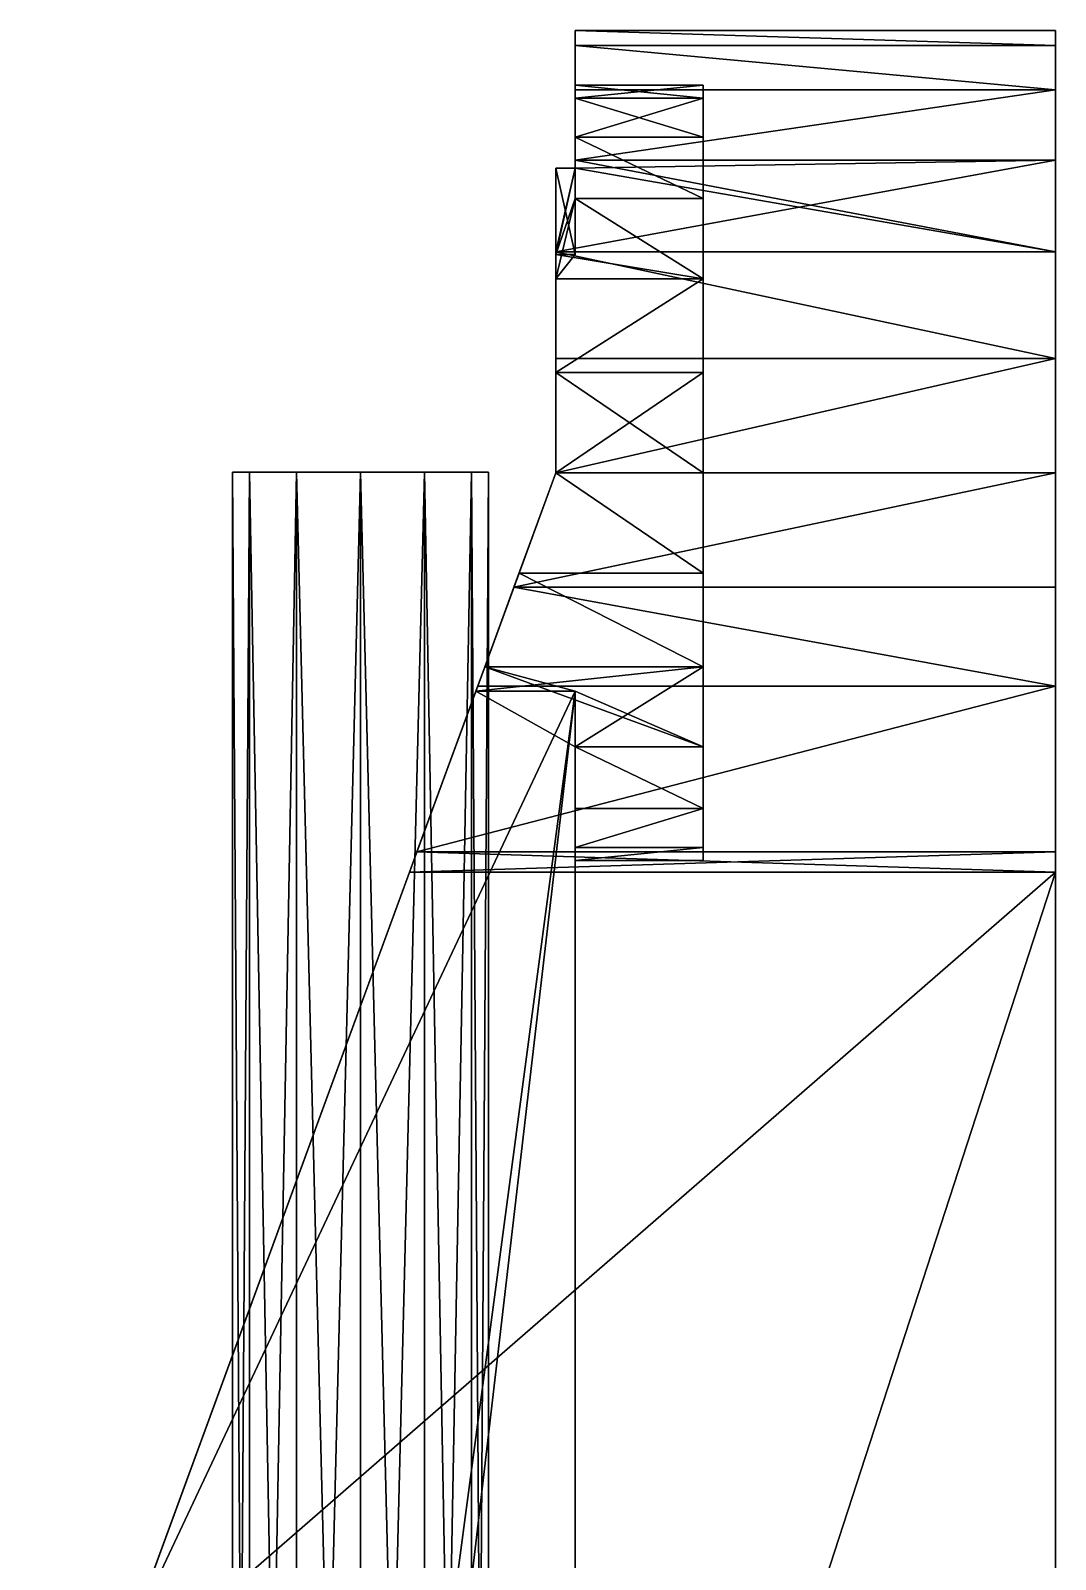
# Model space of a CAD drawing. Header units: metres. Extents: x -0.225 to 0.218, y -0.1 to 0.719.
# Drawn here: x -0.225 to -0.065, y 0.4805 to 0.719 of the extents above; entities that cross this region are included whole.
import ezdxf

# ---------------------------------------------------------------- set-up
doc = ezdxf.new("R2010")
doc.units = ezdxf.units.M

msp = doc.modelspace()

# ---------------------------------------------------------------- linework, layer by layer
at = {"layer": 'default', "color": 30}
for points in [[(-0.065004, 0.719004), (-0.140004, 0.719004), (-0.065004, 0.716652, 0.017856), (-0.065004, 0.719004)], [(-0.140004, 0.719004), (-0.140004, 0.716652, 0.017856), (-0.065004, 0.716652, 0.017856), (-0.140004, 0.719004)], [(-0.065004, 0.716652, -0.017856), (-0.140004, 0.716652, -0.017856), (-0.140004, 0.719004), (-0.065004, 0.716652, -0.017856)], [(-0.065004, 0.716652, -0.017856), (-0.140004, 0.719004), (-0.065004, 0.719004), (-0.065004, 0.716652, -0.017856)], [(-0.140004, 0.708444, -0.01566), (-0.140004, 0.716652, 0.017856), (-0.140004, 0.719004), (-0.140004, 0.708444, -0.01566)], [(-0.140004, 0.702396, -0.030252), (-0.140004, 0.708444, -0.01566), (-0.140004, 0.719004), (-0.140004, 0.702396, -0.030252)], [(-0.140004, 0.702396, -0.030252), (-0.140004, 0.719004), (-0.140004, 0.716652, -0.017856), (-0.140004, 0.702396, -0.030252)], [(-0.065004, 0.09582, -0.073848), (-0.065004, 0.716652, -0.017856), (-0.065004, 0.719004), (-0.065004, 0.09582, -0.073848)], [(-0.065004, 0.09582, -0.073848), (-0.065004, 0.719004), (-0.065004, 0.716652, 0.017856), (-0.065004, 0.09582, -0.073848)], [(-0.065004, 0.716652, 0.017856), (-0.140004, 0.716652, 0.017856), (-0.065004, 0.709752, 0.0345), (-0.065004, 0.716652, 0.017856)], [(-0.140004, 0.716652, 0.017856), (-0.140004, 0.709752, 0.0345), (-0.065004, 0.709752, 0.0345), (-0.140004, 0.716652, 0.017856)], [(-0.065004, 0.709752, -0.0345), (-0.140004, 0.709752, -0.0345), (-0.140004, 0.716652, -0.017856), (-0.065004, 0.709752, -0.0345)], [(-0.065004, 0.709752, -0.0345), (-0.140004, 0.716652, -0.017856), (-0.065004, 0.716652, -0.017856), (-0.065004, 0.709752, -0.0345)], [(-0.140004, 0.710496), (-0.140004, 0.709752, 0.0345), (-0.140004, 0.716652, 0.017856), (-0.140004, 0.710496)], [(-0.140004, 0.708444, -0.01566), (-0.140004, 0.710496), (-0.140004, 0.716652, 0.017856), (-0.140004, 0.708444, -0.01566)], [(-0.140004, 0.692784, -0.04278), (-0.140004, 0.702396, -0.030252), (-0.140004, 0.716652, -0.017856), (-0.140004, 0.692784, -0.04278)], [(-0.140004, 0.692784, -0.04278), (-0.140004, 0.716652, -0.017856), (-0.140004, 0.709752, -0.0345), (-0.140004, 0.692784, -0.04278)], [(-0.065004, 0.09582, -0.073848), (-0.065004, 0.709752, -0.0345), (-0.065004, 0.716652, -0.017856), (-0.065004, 0.09582, -0.073848)], [(-0.065004, 0.07308, -0.077208), (-0.065004, 0.09582, -0.073848), (-0.065004, 0.716652, 0.017856), (-0.065004, 0.07308, -0.077208)], [(-0.065004, 0.07308, -0.077208), (-0.065004, 0.716652, 0.017856), (-0.065004, 0.709752, 0.0345), (-0.065004, 0.07308, -0.077208)], [(-0.12, 0.710496), (-0.12, 0.708444, 0.01566), (-0.140004, 0.710496), (-0.12, 0.710496)], [(-0.12, 0.708444, 0.01566), (-0.140004, 0.708444, 0.01566), (-0.140004, 0.710496), (-0.12, 0.708444, 0.01566)], [(-0.140004, 0.708444, -0.01566), (-0.12, 0.708444, -0.01566), (-0.12, 0.710496), (-0.140004, 0.708444, -0.01566)], [(-0.140004, 0.708444, -0.01566), (-0.12, 0.710496), (-0.140004, 0.710496), (-0.140004, 0.708444, -0.01566)], [(-0.140004, 0.710496), (-0.140004, 0.708444, 0.01566), (-0.140004, 0.709752, 0.0345), (-0.140004, 0.710496)], [(-0.065004, 0.709752, 0.0345), (-0.140004, 0.709752, 0.0345), (-0.140004, 0.698796, 0.048792), (-0.065004, 0.709752, 0.0345)], [(-0.065004, 0.709752, 0.0345), (-0.140004, 0.698796, 0.048792), (-0.065004, 0.698796, 0.048792), (-0.065004, 0.709752, 0.0345)], [(-0.065004, 0.698796, -0.048792), (-0.140004, 0.698796, -0.048792), (-0.065004, 0.709752, -0.0345), (-0.065004, 0.698796, -0.048792)], [(-0.140004, 0.698796, -0.048792), (-0.140004, 0.709752, -0.0345), (-0.065004, 0.709752, -0.0345), (-0.140004, 0.698796, -0.048792)], [(-0.140004, 0.708444, 0.01566), (-0.140004, 0.698796, 0.048792), (-0.140004, 0.709752, 0.0345), (-0.140004, 0.708444, 0.01566)], [(-0.140004, 0.709752, -0.0345), (-0.140004, 0.698796, -0.048792), (-0.140004, 0.697548, -0.050004), (-0.140004, 0.709752, -0.0345)], [(-0.140004, 0.709752, -0.0345), (-0.140004, 0.697548, -0.050004), (-0.140004, 0.68406, -0.050004), (-0.140004, 0.709752, -0.0345)], [(-0.140004, 0.709752, -0.0345), (-0.140004, 0.68406, -0.050004), (-0.140004, 0.692784, -0.04278), (-0.140004, 0.709752, -0.0345)], [(-0.12, 0.5976, -0.030252), (-0.12, 0.708444, 0.01566), (-0.12, 0.710496), (-0.12, 0.5976, -0.030252)], [(-0.12, 0.5976, -0.030252), (-0.12, 0.710496), (-0.12, 0.708444, -0.01566), (-0.12, 0.5976, -0.030252)], [(-0.065004, 0.09582, -0.073848), (-0.065004, 0.698796, -0.048792), (-0.065004, 0.709752, -0.0345), (-0.065004, 0.09582, -0.073848)], [(-0.065004, 0.07308, -0.077208), (-0.065004, 0.709752, 0.0345), (-0.065004, 0.698796, 0.048792), (-0.065004, 0.07308, -0.077208)], [(-0.140004, 0.702396, -0.030252), (-0.12, 0.702396, -0.030252), (-0.12, 0.708444, -0.01566), (-0.140004, 0.702396, -0.030252)], [(-0.140004, 0.702396, -0.030252), (-0.12, 0.708444, -0.01566), (-0.140004, 0.708444, -0.01566), (-0.140004, 0.702396, -0.030252)], [(-0.12, 0.708444, 0.01566), (-0.12, 0.702396, 0.030252), (-0.140004, 0.708444, 0.01566), (-0.12, 0.708444, 0.01566)], [(-0.12, 0.702396, 0.030252), (-0.140004, 0.702396, 0.030252), (-0.140004, 0.708444, 0.01566), (-0.12, 0.702396, 0.030252)], [(-0.140004, 0.708444, 0.01566), (-0.140004, 0.702396, 0.030252), (-0.140004, 0.697548, 0.050004), (-0.140004, 0.708444, 0.01566)], [(-0.140004, 0.708444, 0.01566), (-0.140004, 0.697548, 0.050004), (-0.140004, 0.698796, 0.048792), (-0.140004, 0.708444, 0.01566)], [(-0.12, 0.5976, -0.030252), (-0.12, 0.702396, 0.030252), (-0.12, 0.708444, 0.01566), (-0.12, 0.5976, -0.030252)], [(-0.12, 0.5976, -0.030252), (-0.12, 0.708444, -0.01566), (-0.12, 0.702396, -0.030252), (-0.12, 0.5976, -0.030252)], [(-0.140004, 0.692784, -0.04278), (-0.12, 0.692784, -0.04278), (-0.140004, 0.702396, -0.030252), (-0.140004, 0.692784, -0.04278)], [(-0.12, 0.692784, -0.04278), (-0.12, 0.702396, -0.030252), (-0.140004, 0.702396, -0.030252), (-0.12, 0.692784, -0.04278)], [(-0.140004, 0.702396, 0.030252), (-0.12, 0.702396, 0.030252), (-0.12, 0.692784, 0.04278), (-0.140004, 0.702396, 0.030252)], [(-0.140004, 0.702396, 0.030252), (-0.12, 0.692784, 0.04278), (-0.140004, 0.692784, 0.04278), (-0.140004, 0.702396, 0.030252)], [(-0.140004, 0.702396, 0.030252), (-0.140004, 0.692784, 0.04278), (-0.140004, 0.697548, 0.050004), (-0.140004, 0.702396, 0.030252)], [(-0.12, 0.5976, -0.030252), (-0.12, 0.692784, 0.04278), (-0.12, 0.702396, 0.030252), (-0.12, 0.5976, -0.030252)], [(-0.12, 0.5976, -0.030252), (-0.12, 0.702396, -0.030252), (-0.12, 0.692784, -0.04278), (-0.12, 0.5976, -0.030252)], [(-0.143004, 0.684504, 0.05976), (-0.065004, 0.684504, 0.05976), (-0.065004, 0.698796, 0.048792), (-0.143004, 0.684504, 0.05976)], [(-0.140004, 0.697548, 0.050004), (-0.143004, 0.684504, 0.05976), (-0.065004, 0.698796, 0.048792), (-0.140004, 0.697548, 0.050004)], [(-0.140004, 0.68406, -0.050004), (-0.140004, 0.697548, -0.050004), (-0.143004, 0.697548, -0.050004), (-0.140004, 0.68406, -0.050004)], [(-0.140004, 0.68406, -0.050004), (-0.143004, 0.697548, -0.050004), (-0.143004, 0.68406, -0.050004), (-0.140004, 0.68406, -0.050004)], [(-0.140004, 0.697548, 0.050004), (-0.140004, 0.68406, 0.050004), (-0.143004, 0.68406, 0.050004), (-0.140004, 0.697548, 0.050004)], [(-0.140004, 0.697548, 0.050004), (-0.143004, 0.68406, 0.050004), (-0.143004, 0.697548, 0.050004), (-0.140004, 0.697548, 0.050004)], [(-0.140004, 0.697548, -0.050004), (-0.065004, 0.684504, -0.05976), (-0.143004, 0.684504, -0.05976), (-0.140004, 0.697548, -0.050004)], [(-0.140004, 0.697548, -0.050004), (-0.143004, 0.684504, -0.05976), (-0.143004, 0.697548, -0.050004), (-0.140004, 0.697548, -0.050004)], [(-0.143004, 0.697548, 0.050004), (-0.143004, 0.684504, 0.05976), (-0.140004, 0.697548, 0.050004), (-0.143004, 0.697548, 0.050004)], [(-0.143004, 0.680256, -0.052392), (-0.143004, 0.68406, -0.050004), (-0.143004, 0.697548, -0.050004), (-0.143004, 0.680256, -0.052392)], [(-0.143004, 0.665664, -0.05844), (-0.143004, 0.680256, -0.052392), (-0.143004, 0.697548, -0.050004), (-0.143004, 0.665664, -0.05844)], [(-0.143004, 0.665664, -0.05844), (-0.143004, 0.697548, -0.050004), (-0.143004, 0.684504, -0.05976), (-0.143004, 0.665664, -0.05844)], [(-0.143004, 0.66786, 0.066648), (-0.143004, 0.684504, 0.05976), (-0.143004, 0.697548, 0.050004), (-0.143004, 0.66786, 0.066648)], [(-0.143004, 0.66786, 0.066648), (-0.143004, 0.697548, 0.050004), (-0.143004, 0.68406, 0.050004), (-0.143004, 0.66786, 0.066648)], [(-0.140004, 0.698796, 0.048792), (-0.140004, 0.697548, 0.050004), (-0.065004, 0.698796, 0.048792), (-0.140004, 0.698796, 0.048792)], [(-0.140004, 0.698796, -0.048792), (-0.065004, 0.698796, -0.048792), (-0.065004, 0.684504, -0.05976), (-0.140004, 0.698796, -0.048792)], [(-0.140004, 0.697548, -0.050004), (-0.140004, 0.698796, -0.048792), (-0.065004, 0.684504, -0.05976), (-0.140004, 0.697548, -0.050004)], [(-0.140004, 0.692784, 0.04278), (-0.140004, 0.68406, 0.050004), (-0.140004, 0.697548, 0.050004), (-0.140004, 0.692784, 0.04278)], [(-0.065004, 0.590844, -0.058308), (-0.065004, 0.684504, -0.05976), (-0.065004, 0.698796, -0.048792), (-0.065004, 0.590844, -0.058308)], [(-0.065004, 0.5877, -0.058356), (-0.065004, 0.590844, -0.058308), (-0.065004, 0.698796, -0.048792), (-0.065004, 0.5877, -0.058356)], [(-0.065004, 0.09582, -0.073848), (-0.065004, 0.5877, -0.058356), (-0.065004, 0.698796, -0.048792), (-0.065004, 0.09582, -0.073848)], [(-0.065004, 0.07308, -0.077208), (-0.065004, 0.698796, 0.048792), (-0.065004, 0.684504, 0.05976), (-0.065004, 0.07308, -0.077208)], [(-0.140004, 0.692784, 0.04278), (-0.12, 0.680256, 0.052392), (-0.143004, 0.680256, 0.052392), (-0.140004, 0.692784, 0.04278)], [(-0.140004, 0.692784, -0.04278), (-0.143004, 0.68406, -0.050004), (-0.12, 0.680256, -0.052392), (-0.140004, 0.692784, -0.04278)], [(-0.143004, 0.68406, -0.050004), (-0.140004, 0.692784, -0.04278), (-0.140004, 0.68406, -0.050004), (-0.143004, 0.68406, -0.050004)], [(-0.140004, 0.68406, 0.050004), (-0.140004, 0.692784, 0.04278), (-0.143004, 0.680256, 0.052392), (-0.140004, 0.68406, 0.050004)], [(-0.140004, 0.692784, 0.04278), (-0.12, 0.692784, 0.04278), (-0.12, 0.680256, 0.052392), (-0.140004, 0.692784, 0.04278)], [(-0.140004, 0.692784, -0.04278), (-0.12, 0.680256, -0.052392), (-0.12, 0.692784, -0.04278), (-0.140004, 0.692784, -0.04278)], [(-0.12, 0.5976, -0.030252), (-0.12, 0.680256, 0.052392), (-0.12, 0.692784, 0.04278), (-0.12, 0.5976, -0.030252)], [(-0.12, 0.5976, -0.030252), (-0.12, 0.692784, -0.04278), (-0.12, 0.680256, -0.052392), (-0.12, 0.5976, -0.030252)], [(-0.065004, 0.66786, -0.066648), (-0.143004, 0.66786, -0.066648), (-0.143004, 0.684504, -0.05976), (-0.065004, 0.66786, -0.066648)], [(-0.065004, 0.66786, -0.066648), (-0.143004, 0.684504, -0.05976), (-0.065004, 0.684504, -0.05976), (-0.065004, 0.66786, -0.066648)], [(-0.143004, 0.66786, 0.066648), (-0.065004, 0.66786, 0.066648), (-0.143004, 0.684504, 0.05976), (-0.143004, 0.66786, 0.066648)], [(-0.065004, 0.66786, 0.066648), (-0.065004, 0.684504, 0.05976), (-0.143004, 0.684504, 0.05976), (-0.065004, 0.66786, 0.066648)], [(-0.143004, 0.684504, -0.05976), (-0.143004, 0.66786, -0.066648), (-0.143004, 0.650004, -0.069), (-0.143004, 0.684504, -0.05976)], [(-0.143004, 0.684504, -0.05976), (-0.143004, 0.650004, -0.069), (-0.143004, 0.650004, -0.060504), (-0.143004, 0.684504, -0.05976)], [(-0.143004, 0.684504, -0.05976), (-0.143004, 0.650004, -0.060504), (-0.143004, 0.665664, -0.05844), (-0.143004, 0.684504, -0.05976)], [(-0.143004, 0.68406, -0.050004), (-0.143004, 0.680256, -0.052392), (-0.12, 0.680256, -0.052392), (-0.143004, 0.68406, -0.050004)], [(-0.143004, 0.68406, 0.050004), (-0.140004, 0.68406, 0.050004), (-0.143004, 0.680256, 0.052392), (-0.143004, 0.68406, 0.050004)], [(-0.143004, 0.66786, 0.066648), (-0.143004, 0.68406, 0.050004), (-0.143004, 0.680256, 0.052392), (-0.143004, 0.66786, 0.066648)], [(-0.065004, 0.590844, -0.058308), (-0.065004, 0.66786, -0.066648), (-0.065004, 0.684504, -0.05976), (-0.065004, 0.590844, -0.058308)], [(-0.065004, 0.07308, -0.077208), (-0.065004, 0.684504, 0.05976), (-0.065004, 0.66786, 0.066648), (-0.065004, 0.07308, -0.077208)], [(-0.143004, 0.665664, -0.05844), (-0.12, 0.665664, -0.05844), (-0.12, 0.680256, -0.052392), (-0.143004, 0.665664, -0.05844)], [(-0.143004, 0.665664, -0.05844), (-0.12, 0.680256, -0.052392), (-0.143004, 0.680256, -0.052392), (-0.143004, 0.665664, -0.05844)], [(-0.12, 0.680256, 0.052392), (-0.12, 0.665664, 0.05844), (-0.143004, 0.665664, 0.05844), (-0.12, 0.680256, 0.052392)], [(-0.12, 0.680256, 0.052392), (-0.143004, 0.665664, 0.05844), (-0.143004, 0.680256, 0.052392), (-0.12, 0.680256, 0.052392)], [(-0.143004, 0.680256, 0.052392), (-0.143004, 0.665664, 0.05844), (-0.143004, 0.650004, 0.069), (-0.143004, 0.680256, 0.052392)], [(-0.143004, 0.680256, 0.052392), (-0.143004, 0.650004, 0.069), (-0.143004, 0.66786, 0.066648), (-0.143004, 0.680256, 0.052392)], [(-0.12, 0.5976, -0.030252), (-0.12, 0.665664, 0.05844), (-0.12, 0.680256, 0.052392), (-0.12, 0.5976, -0.030252)], [(-0.12, 0.5976, -0.030252), (-0.12, 0.680256, -0.052392), (-0.12, 0.665664, -0.05844), (-0.12, 0.5976, -0.030252)], [(-0.065004, 0.66786, -0.066648), (-0.065004, 0.650004, -0.069), (-0.143004, 0.650004, -0.069), (-0.065004, 0.66786, -0.066648)], [(-0.065004, 0.66786, -0.066648), (-0.143004, 0.650004, -0.069), (-0.143004, 0.66786, -0.066648), (-0.065004, 0.66786, -0.066648)], [(-0.065004, 0.66786, 0.066648), (-0.143004, 0.66786, 0.066648), (-0.143004, 0.650004, 0.069), (-0.065004, 0.66786, 0.066648)], [(-0.065004, 0.66786, 0.066648), (-0.143004, 0.650004, 0.069), (-0.065004, 0.650004, 0.069), (-0.065004, 0.66786, 0.066648)], [(-0.143004, 0.665664, 0.05844), (-0.12, 0.665664, 0.05844), (-0.12, 0.650004, 0.060504), (-0.143004, 0.665664, 0.05844)], [(-0.143004, 0.665664, 0.05844), (-0.12, 0.650004, 0.060504), (-0.143004, 0.650004, 0.060504), (-0.143004, 0.665664, 0.05844)], [(-0.12, 0.665664, -0.05844), (-0.143004, 0.665664, -0.05844), (-0.143004, 0.650004, -0.060504), (-0.12, 0.665664, -0.05844)], [(-0.12, 0.665664, -0.05844), (-0.143004, 0.650004, -0.060504), (-0.12, 0.650004, -0.060504), (-0.12, 0.665664, -0.05844)], [(-0.143004, 0.665664, 0.05844), (-0.143004, 0.650004, 0.060504), (-0.143004, 0.650004, 0.069), (-0.143004, 0.665664, 0.05844)], [(-0.12, 0.5976, -0.030252), (-0.12, 0.650004, 0.060504), (-0.12, 0.665664, 0.05844), (-0.12, 0.5976, -0.030252)], [(-0.12, 0.5976, -0.030252), (-0.12, 0.665664, -0.05844), (-0.12, 0.650004, -0.060504), (-0.12, 0.5976, -0.030252)], [(-0.065004, 0.616728, -0.061716), (-0.065004, 0.650004, -0.069), (-0.065004, 0.66786, -0.066648), (-0.065004, 0.616728, -0.061716)], [(-0.065004, 0.590844, -0.058308), (-0.065004, 0.616728, -0.061716), (-0.065004, 0.66786, -0.066648), (-0.065004, 0.590844, -0.058308)], [(-0.065004, 0.07308, -0.077208), (-0.065004, 0.66786, 0.066648), (-0.065004, 0.650004, 0.069), (-0.065004, 0.07308, -0.077208)], [(-0.149544, 0.632136, 0.066648), (-0.143004, 0.650004, 0.069), (-0.14874, 0.634344, 0.05844), (-0.149544, 0.632136, 0.066648)], [(-0.14874, 0.634344, -0.05844), (-0.143004, 0.650004, -0.060504), (-0.149544, 0.632136, -0.066648), (-0.14874, 0.634344, -0.05844)], [(-0.143004, 0.650004, -0.060504), (-0.143004, 0.650004, -0.069), (-0.149544, 0.632136, -0.066648), (-0.143004, 0.650004, -0.060504)], [(-0.065004, 0.650004, 0.069), (-0.143004, 0.650004, 0.069), (-0.149544, 0.632136, 0.066648), (-0.065004, 0.650004, 0.069)], [(-0.065004, 0.650004, 0.069), (-0.149544, 0.632136, 0.066648), (-0.065004, 0.632136, 0.066648), (-0.065004, 0.650004, 0.069)], [(-0.065004, 0.650004, -0.069), (-0.065004, 0.632136, -0.066648), (-0.149544, 0.632136, -0.066648), (-0.065004, 0.650004, -0.069)], [(-0.065004, 0.650004, -0.069), (-0.149544, 0.632136, -0.066648), (-0.143004, 0.650004, -0.069), (-0.065004, 0.650004, -0.069)], [(-0.143004, 0.650004, 0.069), (-0.143004, 0.650004, 0.060504), (-0.14874, 0.634344, 0.05844), (-0.143004, 0.650004, 0.069)], [(-0.143004, 0.650004, 0.060504), (-0.12, 0.634344, 0.05844), (-0.14874, 0.634344, 0.05844), (-0.143004, 0.650004, 0.060504)], [(-0.12, 0.634344, -0.05844), (-0.143004, 0.650004, -0.060504), (-0.14874, 0.634344, -0.05844), (-0.12, 0.634344, -0.05844)], [(-0.143004, 0.650004, 0.060504), (-0.12, 0.650004, 0.060504), (-0.12, 0.634344, 0.05844), (-0.143004, 0.650004, 0.060504)], [(-0.12, 0.634344, -0.05844), (-0.12, 0.650004, -0.060504), (-0.143004, 0.650004, -0.060504), (-0.12, 0.634344, -0.05844)], [(-0.12, 0.5976, -0.030252), (-0.12, 0.634344, 0.05844), (-0.12, 0.650004, 0.060504), (-0.12, 0.5976, -0.030252)], [(-0.12, 0.5976, -0.030252), (-0.12, 0.650004, -0.060504), (-0.12, 0.634344, -0.05844), (-0.12, 0.5976, -0.030252)], [(-0.065004, 0.616728, -0.061716), (-0.065004, 0.632136, -0.066648), (-0.065004, 0.650004, -0.069), (-0.065004, 0.616728, -0.061716)], [(-0.065004, 0.650004, 0.069), (-0.065004, 0.632136, 0.066648), (-0.065004, 0.616728, 0.061716), (-0.065004, 0.650004, 0.069)], [(-0.065004, 0.616728, 0.061716), (-0.065004, 0.07308, -0.077208), (-0.065004, 0.650004, 0.069), (-0.065004, 0.616728, 0.061716)], [(-0.154092, 0.619752, -0.052392), (-0.14874, 0.634344, -0.05844), (-0.155196, 0.616728, -0.061716), (-0.154092, 0.619752, -0.052392)], [(-0.14874, 0.634344, -0.05844), (-0.149544, 0.632136, -0.066648), (-0.155196, 0.616728, -0.061716), (-0.14874, 0.634344, -0.05844)], [(-0.149544, 0.632136, 0.066648), (-0.14874, 0.634344, 0.05844), (-0.154092, 0.619752, 0.052392), (-0.149544, 0.632136, 0.066648)], [(-0.12, 0.619752, -0.052392), (-0.14874, 0.634344, -0.05844), (-0.154092, 0.619752, -0.052392), (-0.12, 0.619752, -0.052392)], [(-0.14874, 0.634344, 0.05844), (-0.12, 0.619752, 0.052392), (-0.154092, 0.619752, 0.052392), (-0.14874, 0.634344, 0.05844)], [(-0.12, 0.619752, -0.052392), (-0.12, 0.634344, -0.05844), (-0.14874, 0.634344, -0.05844), (-0.12, 0.619752, -0.052392)], [(-0.14874, 0.634344, 0.05844), (-0.12, 0.634344, 0.05844), (-0.12, 0.619752, 0.052392), (-0.14874, 0.634344, 0.05844)], [(-0.12, 0.5976, -0.030252), (-0.12, 0.619752, 0.052392), (-0.12, 0.634344, 0.05844), (-0.12, 0.5976, -0.030252)], [(-0.12, 0.5976, -0.030252), (-0.12, 0.634344, -0.05844), (-0.12, 0.619752, -0.052392), (-0.12, 0.5976, -0.030252)], [(-0.155196, 0.616728, 0.061716), (-0.149544, 0.632136, 0.066648), (-0.154092, 0.619752, 0.052392), (-0.155196, 0.616728, 0.061716)], [(-0.065004, 0.616728, 0.061716), (-0.149544, 0.632136, 0.066648), (-0.155196, 0.616728, 0.061716), (-0.065004, 0.616728, 0.061716)], [(-0.149544, 0.632136, -0.066648), (-0.065004, 0.616728, -0.061716), (-0.155196, 0.616728, -0.061716), (-0.149544, 0.632136, -0.066648)], [(-0.065004, 0.616728, 0.061716), (-0.065004, 0.632136, 0.066648), (-0.149544, 0.632136, 0.066648), (-0.065004, 0.616728, 0.061716)], [(-0.149544, 0.632136, -0.066648), (-0.065004, 0.632136, -0.066648), (-0.065004, 0.616728, -0.061716), (-0.149544, 0.632136, -0.066648)], [(-0.155484, 0.615936, -0.050004), (-0.154092, 0.619752, -0.052392), (-0.164676, 0.590844, -0.058308), (-0.155484, 0.615936, -0.050004)], [(-0.154092, 0.619752, -0.052392), (-0.155196, 0.616728, -0.061716), (-0.164676, 0.590844, -0.058308), (-0.154092, 0.619752, -0.052392)], [(-0.155196, 0.616728, 0.061716), (-0.154092, 0.619752, 0.052392), (-0.155484, 0.615936, 0.050004), (-0.155196, 0.616728, 0.061716)], [(-0.140004, 0.607224, 0.04278), (-0.155484, 0.615936, 0.050004), (-0.12, 0.619752, 0.052392), (-0.140004, 0.607224, 0.04278)], [(-0.154092, 0.619752, -0.052392), (-0.155484, 0.615936, -0.050004), (-0.140004, 0.615936, -0.050004), (-0.154092, 0.619752, -0.052392)], [(-0.155484, 0.615936, 0.050004), (-0.154092, 0.619752, 0.052392), (-0.12, 0.619752, 0.052392), (-0.155484, 0.615936, 0.050004)], [(-0.154092, 0.619752, -0.052392), (-0.12, 0.607224, -0.04278), (-0.12, 0.619752, -0.052392), (-0.154092, 0.619752, -0.052392)], [(-0.154092, 0.619752, -0.052392), (-0.140004, 0.615936, -0.050004), (-0.12, 0.607224, -0.04278), (-0.154092, 0.619752, -0.052392)], [(-0.140004, 0.607224, 0.04278), (-0.12, 0.619752, 0.052392), (-0.12, 0.607224, 0.04278), (-0.140004, 0.607224, 0.04278)], [(-0.12, 0.5976, -0.030252), (-0.12, 0.607224, 0.04278), (-0.12, 0.619752, 0.052392), (-0.12, 0.5976, -0.030252)], [(-0.12, 0.5976, -0.030252), (-0.12, 0.619752, -0.052392), (-0.12, 0.607224, -0.04278), (-0.12, 0.5976, -0.030252)], [(-0.165828, 0.5877, -0.058356), (-0.213, 0.459, -0.062412), (-0.155484, 0.615936, -0.050004), (-0.165828, 0.5877, -0.058356)], [(-0.213, 0.459, -0.062412), (-0.21, 0.467184, -0.050004), (-0.155484, 0.615936, -0.050004), (-0.213, 0.459, -0.062412)], [(-0.155484, 0.615936, 0.050004), (-0.21, 0.467184, 0.050004), (-0.165828, 0.5877, 0.058356), (-0.155484, 0.615936, 0.050004)], [(-0.140004, 0.615936, -0.050004), (-0.155484, 0.615936, -0.050004), (-0.21, 0.467184, -0.050004), (-0.140004, 0.615936, -0.050004)], [(-0.140004, 0.615936, -0.050004), (-0.21, 0.467184, -0.050004), (-0.21, 0.09, -0.050004), (-0.140004, 0.615936, -0.050004)], [(-0.140004, 0.615936, -0.050004), (-0.21, 0.09, -0.050004), (-0.203124, 0.074832, -0.050004), (-0.140004, 0.615936, -0.050004)], [(-0.140004, 0.615936, 0.050004), (-0.203124, 0.074832, 0.050004), (-0.21, 0.09, 0.050004), (-0.140004, 0.615936, 0.050004)], [(-0.140004, 0.615936, 0.050004), (-0.21, 0.09, 0.050004), (-0.21, 0.467184, 0.050004), (-0.140004, 0.615936, 0.050004)], [(-0.140004, 0.615936, 0.050004), (-0.21, 0.467184, 0.050004), (-0.155484, 0.615936, 0.050004), (-0.140004, 0.615936, 0.050004)], [(-0.140004, 0.615936, -0.050004), (-0.203124, 0.074832, -0.050004), (-0.140004, 0.074832, -0.050004), (-0.140004, 0.615936, -0.050004)], [(-0.140004, 0.615936, 0.050004), (-0.140004, 0.074832, 0.050004), (-0.203124, 0.074832, 0.050004), (-0.140004, 0.615936, 0.050004)], [(-0.165828, 0.5877, 0.058356), (-0.164676, 0.590844, 0.058308), (-0.155484, 0.615936, 0.050004), (-0.165828, 0.5877, 0.058356)], [(-0.155484, 0.615936, -0.050004), (-0.164676, 0.590844, -0.058308), (-0.165828, 0.5877, -0.058356), (-0.155484, 0.615936, -0.050004)], [(-0.164676, 0.590844, 0.058308), (-0.155196, 0.616728, 0.061716), (-0.155484, 0.615936, 0.050004), (-0.164676, 0.590844, 0.058308)], [(-0.164676, 0.590844, -0.058308), (-0.155196, 0.616728, -0.061716), (-0.065004, 0.616728, -0.061716), (-0.164676, 0.590844, -0.058308)], [(-0.164676, 0.590844, -0.058308), (-0.065004, 0.616728, -0.061716), (-0.065004, 0.590844, -0.058308), (-0.164676, 0.590844, -0.058308)], [(-0.065004, 0.616728, 0.061716), (-0.155196, 0.616728, 0.061716), (-0.164676, 0.590844, 0.058308), (-0.065004, 0.616728, 0.061716)], [(-0.065004, 0.616728, 0.061716), (-0.164676, 0.590844, 0.058308), (-0.065004, 0.590844, 0.058308), (-0.065004, 0.616728, 0.061716)], [(-0.155484, 0.615936, 0.050004), (-0.140004, 0.607224, 0.04278), (-0.140004, 0.615936, 0.050004), (-0.155484, 0.615936, 0.050004)], [(-0.140004, 0.615936, -0.050004), (-0.140004, 0.607224, -0.04278), (-0.12, 0.607224, -0.04278), (-0.140004, 0.615936, -0.050004)], [(-0.140004, 0.607224, -0.04278), (-0.140004, 0.615936, -0.050004), (-0.140004, 0.074832, -0.050004), (-0.140004, 0.607224, -0.04278)], [(-0.140004, 0.07794, 0.045), (-0.140004, 0.074832, 0.050004), (-0.140004, 0.615936, 0.050004), (-0.140004, 0.07794, 0.045)], [(-0.140004, 0.086928, 0.023292), (-0.140004, 0.07794, 0.045), (-0.140004, 0.615936, 0.050004), (-0.140004, 0.086928, 0.023292)], [(-0.140004, 0.09), (-0.140004, 0.086928, 0.023292), (-0.140004, 0.615936, 0.050004), (-0.140004, 0.09)], [(-0.140004, 0.086928, -0.023292), (-0.140004, 0.09), (-0.140004, 0.615936, 0.050004), (-0.140004, 0.086928, -0.023292)], [(-0.140004, 0.07794, -0.045), (-0.140004, 0.086928, -0.023292), (-0.140004, 0.615936, 0.050004), (-0.140004, 0.07794, -0.045)], [(-0.140004, 0.074832, -0.050004), (-0.140004, 0.07794, -0.045), (-0.140004, 0.615936, 0.050004), (-0.140004, 0.074832, -0.050004)], [(-0.140004, 0.074832, -0.050004), (-0.140004, 0.615936, 0.050004), (-0.140004, 0.607224, 0.04278), (-0.140004, 0.074832, -0.050004)], [(-0.065004, 0.616728, 0.061716), (-0.065004, 0.590844, 0.058308), (-0.065004, -0.086604, -0.050004), (-0.065004, 0.616728, 0.061716)], [(-0.065004, 0.616728, 0.061716), (-0.065004, -0.086604, -0.050004), (-0.065004, -0.070716, -0.070716), (-0.065004, 0.616728, 0.061716)], [(-0.065004, 0.616728, 0.061716), (-0.065004, -0.070716, -0.070716), (-0.065004, -0.050004, -0.086604), (-0.065004, 0.616728, 0.061716)], [(-0.065004, 0.616728, 0.061716), (-0.065004, -0.050004, -0.086604), (-0.065004, -0.025884, -0.096588), (-0.065004, 0.616728, 0.061716)], [(-0.065004, 0.07308, -0.077208), (-0.065004, 0.616728, 0.061716), (-0.065004, -0.025884, -0.096588), (-0.065004, 0.07308, -0.077208)], [(-0.12, 0.5976, -0.030252), (-0.12, 0.607224, -0.04278), (-0.140004, 0.607224, -0.04278), (-0.12, 0.5976, -0.030252)], [(-0.12, 0.5976, -0.030252), (-0.140004, 0.607224, -0.04278), (-0.140004, 0.5976, -0.030252), (-0.12, 0.5976, -0.030252)], [(-0.12, 0.607224, 0.04278), (-0.12, 0.5976, 0.030252), (-0.140004, 0.607224, 0.04278), (-0.12, 0.607224, 0.04278)], [(-0.12, 0.5976, 0.030252), (-0.140004, 0.5976, 0.030252), (-0.140004, 0.607224, 0.04278), (-0.12, 0.5976, 0.030252)], [(-0.140004, 0.5976, -0.030252), (-0.140004, 0.607224, -0.04278), (-0.140004, 0.074832, -0.050004), (-0.140004, 0.5976, -0.030252)], [(-0.140004, 0.607224, 0.04278), (-0.140004, 0.5976, 0.030252), (-0.140004, 0.074832, -0.050004), (-0.140004, 0.607224, 0.04278)], [(-0.12, 0.5976, -0.030252), (-0.12, 0.5976, 0.030252), (-0.12, 0.607224, 0.04278), (-0.12, 0.5976, -0.030252)], [(-0.12, 0.591564, -0.01566), (-0.12, 0.5976, -0.030252), (-0.140004, 0.591564, -0.01566), (-0.12, 0.591564, -0.01566)], [(-0.12, 0.5976, -0.030252), (-0.140004, 0.5976, -0.030252), (-0.140004, 0.591564, -0.01566), (-0.12, 0.5976, -0.030252)], [(-0.12, 0.5976, 0.030252), (-0.12, 0.591564, 0.01566), (-0.140004, 0.591564, 0.01566), (-0.12, 0.5976, 0.030252)], [(-0.12, 0.5976, 0.030252), (-0.140004, 0.591564, 0.01566), (-0.140004, 0.5976, 0.030252), (-0.12, 0.5976, 0.030252)], [(-0.140004, 0.591564, -0.01566), (-0.140004, 0.5976, -0.030252), (-0.140004, 0.074832, -0.050004), (-0.140004, 0.591564, -0.01566)], [(-0.140004, 0.5976, 0.030252), (-0.140004, 0.591564, 0.01566), (-0.140004, 0.074832, -0.050004), (-0.140004, 0.5976, 0.030252)], [(-0.12, 0.5976, -0.030252), (-0.12, 0.591564, -0.01566), (-0.12, 0.5895), (-0.12, 0.5976, -0.030252)], [(-0.12, 0.5976, -0.030252), (-0.12, 0.5895), (-0.12, 0.591564, 0.01566), (-0.12, 0.5976, -0.030252)], [(-0.12, 0.5976, -0.030252), (-0.12, 0.591564, 0.01566), (-0.12, 0.5976, 0.030252), (-0.12, 0.5976, -0.030252)], [(-0.164676, 0.590844, -0.058308), (-0.065004, 0.5877, -0.058356), (-0.165828, 0.5877, -0.058356), (-0.164676, 0.590844, -0.058308)], [(-0.065004, 0.590844, 0.058308), (-0.164676, 0.590844, 0.058308), (-0.165828, 0.5877, 0.058356), (-0.065004, 0.590844, 0.058308)], [(-0.065004, 0.590844, 0.058308), (-0.165828, 0.5877, 0.058356), (-0.065004, 0.5877, 0.058356), (-0.065004, 0.590844, 0.058308)], [(-0.164676, 0.590844, -0.058308), (-0.065004, 0.590844, -0.058308), (-0.065004, 0.5877, -0.058356), (-0.164676, 0.590844, -0.058308)], [(-0.12, 0.5895), (-0.12, 0.591564, -0.01566), (-0.140004, 0.5895), (-0.12, 0.5895)], [(-0.12, 0.591564, -0.01566), (-0.140004, 0.591564, -0.01566), (-0.140004, 0.5895), (-0.12, 0.591564, -0.01566)], [(-0.12, 0.591564, 0.01566), (-0.12, 0.5895), (-0.140004, 0.5895), (-0.12, 0.591564, 0.01566)], [(-0.12, 0.591564, 0.01566), (-0.140004, 0.5895), (-0.140004, 0.591564, 0.01566), (-0.12, 0.591564, 0.01566)], [(-0.140004, 0.5895), (-0.140004, 0.591564, -0.01566), (-0.140004, 0.074832, -0.050004), (-0.140004, 0.5895)], [(-0.140004, 0.591564, 0.01566), (-0.140004, 0.5895), (-0.140004, 0.074832, -0.050004), (-0.140004, 0.591564, 0.01566)], [(-0.065004, 0.590844, 0.058308), (-0.065004, 0.5877, 0.058356), (-0.065004, -0.086604, 0.050004), (-0.065004, 0.590844, 0.058308)], [(-0.065004, 0.590844, 0.058308), (-0.065004, -0.086604, 0.050004), (-0.065004, -0.096588, 0.025884), (-0.065004, 0.590844, 0.058308)], [(-0.065004, 0.590844, 0.058308), (-0.065004, -0.096588, 0.025884), (-0.065004, -0.099996), (-0.065004, 0.590844, 0.058308)], [(-0.065004, 0.590844, 0.058308), (-0.065004, -0.099996), (-0.065004, -0.096588, -0.025884), (-0.065004, 0.590844, 0.058308)], [(-0.065004, 0.590844, 0.058308), (-0.065004, -0.096588, -0.025884), (-0.065004, -0.086604, -0.050004), (-0.065004, 0.590844, 0.058308)], [(-0.213, 0.459, -0.062412), (-0.065004, 0.5877, -0.058356), (-0.225, 0.09582, -0.073848), (-0.213, 0.459, -0.062412)], [(-0.065004, 0.5877, -0.058356), (-0.065004, 0.09582, -0.073848), (-0.225, 0.09582, -0.073848), (-0.065004, 0.5877, -0.058356)], [(-0.065004, 0.5877, 0.058356), (-0.165828, 0.5877, 0.058356), (-0.213, 0.459, 0.062412), (-0.065004, 0.5877, 0.058356)], [(-0.065004, 0.09582, 0.073848), (-0.065004, 0.5877, 0.058356), (-0.213, 0.459, 0.062412), (-0.065004, 0.09582, 0.073848)], [(-0.213, 0.459, -0.062412), (-0.165828, 0.5877, -0.058356), (-0.065004, 0.5877, -0.058356), (-0.213, 0.459, -0.062412)], [(-0.21, 0.467184, 0.050004), (-0.213, 0.459, 0.062412), (-0.165828, 0.5877, 0.058356), (-0.21, 0.467184, 0.050004)], [(-0.065004, 0.5877, 0.058356), (-0.065004, 0.09582, 0.073848), (-0.065004, -0.070716, 0.070716), (-0.065004, 0.5877, 0.058356)], [(-0.065004, 0.5877, 0.058356), (-0.065004, -0.070716, 0.070716), (-0.065004, -0.086604, 0.050004), (-0.065004, 0.5877, 0.058356)]]:
    msp.add_3dface(points, dxfattribs=at)
at = {"layer": 'default', "color": 253}
for points in [[(-0.163488, 0.650112, 0.01734), (-0.190812, 0.650112, -0.009984), (-0.193488, 0.650112, 0.000012), (-0.163488, 0.650112, 0.01734)], [(-0.163488, 0.650112, 0.01734), (-0.193488, 0.650112, 0.000012), (-0.190812, 0.650112, 0.010008), (-0.163488, 0.650112, 0.01734)], [(-0.193488, 0.650112, 0.000012), (-0.190812, 0.650112, -0.009984), (-0.190812, 0.250104, -0.009984), (-0.193488, 0.650112, 0.000012)], [(-0.193488, 0.650112, 0.000012), (-0.190812, 0.250104, -0.009984), (-0.193488, 0.250104, 0.000012), (-0.193488, 0.650112, 0.000012)], [(-0.190812, 0.650112, 0.010008), (-0.193488, 0.650112, 0.000012), (-0.193488, 0.250104, 0.000012), (-0.190812, 0.650112, 0.010008)], [(-0.190812, 0.650112, 0.010008), (-0.193488, 0.250104, 0.000012), (-0.190812, 0.250104, 0.010008), (-0.190812, 0.650112, 0.010008)], [(-0.163488, 0.650112, 0.01734), (-0.183492, 0.650112, -0.017304), (-0.190812, 0.650112, -0.009984), (-0.163488, 0.650112, 0.01734)], [(-0.163488, 0.650112, 0.01734), (-0.190812, 0.650112, 0.010008), (-0.183492, 0.650112, 0.01734), (-0.163488, 0.650112, 0.01734)], [(-0.190812, 0.650112, -0.009984), (-0.183492, 0.650112, -0.017304), (-0.183492, 0.250104, -0.017304), (-0.190812, 0.650112, -0.009984)], [(-0.190812, 0.650112, -0.009984), (-0.183492, 0.250104, -0.017304), (-0.190812, 0.250104, -0.009984), (-0.190812, 0.650112, -0.009984)], [(-0.183492, 0.650112, 0.01734), (-0.190812, 0.650112, 0.010008), (-0.190812, 0.250104, 0.010008), (-0.183492, 0.650112, 0.01734)], [(-0.183492, 0.650112, 0.01734), (-0.190812, 0.250104, 0.010008), (-0.183492, 0.250104, 0.01734), (-0.183492, 0.650112, 0.01734)], [(-0.163488, 0.650112, 0.01734), (-0.173484, 0.650112, -0.019992), (-0.183492, 0.650112, -0.017304), (-0.163488, 0.650112, 0.01734)], [(-0.163488, 0.650112, 0.01734), (-0.183492, 0.650112, 0.01734), (-0.173484, 0.650112, 0.020016), (-0.163488, 0.650112, 0.01734)], [(-0.183492, 0.650112, -0.017304), (-0.173484, 0.650112, -0.019992), (-0.173484, 0.250104, -0.019992), (-0.183492, 0.650112, -0.017304)], [(-0.183492, 0.650112, -0.017304), (-0.173484, 0.250104, -0.019992), (-0.183492, 0.250104, -0.017304), (-0.183492, 0.650112, -0.017304)], [(-0.173484, 0.650112, 0.020016), (-0.183492, 0.650112, 0.01734), (-0.183492, 0.250104, 0.01734), (-0.173484, 0.650112, 0.020016)], [(-0.173484, 0.650112, 0.020016), (-0.183492, 0.250104, 0.01734), (-0.173484, 0.250104, 0.020016), (-0.173484, 0.650112, 0.020016)], [(-0.163488, 0.650112, 0.01734), (-0.163488, 0.650112, -0.017304), (-0.173484, 0.650112, -0.019992), (-0.163488, 0.650112, 0.01734)], [(-0.163488, 0.650112, 0.01734), (-0.173484, 0.650112, 0.020016), (-0.173484, 0.250104, 0.020016), (-0.163488, 0.650112, 0.01734)], [(-0.163488, 0.650112, 0.01734), (-0.173484, 0.250104, 0.020016), (-0.163488, 0.250104, 0.01734), (-0.163488, 0.650112, 0.01734)], [(-0.173484, 0.650112, -0.019992), (-0.163488, 0.650112, -0.017304), (-0.163488, 0.250104, -0.017304), (-0.173484, 0.650112, -0.019992)], [(-0.173484, 0.650112, -0.019992), (-0.163488, 0.250104, -0.017304), (-0.173484, 0.250104, -0.019992), (-0.173484, 0.650112, -0.019992)], [(-0.163488, 0.650112, 0.01734), (-0.156168, 0.650112, 0.010008), (-0.153492, 0.650112, 0.000012), (-0.163488, 0.650112, 0.01734)], [(-0.163488, 0.650112, 0.01734), (-0.153492, 0.650112, 0.000012), (-0.156168, 0.650112, -0.009984), (-0.163488, 0.650112, 0.01734)], [(-0.163488, 0.650112, 0.01734), (-0.156168, 0.650112, -0.009984), (-0.163488, 0.650112, -0.017304), (-0.163488, 0.650112, 0.01734)], [(-0.156168, 0.650112, 0.010008), (-0.163488, 0.650112, 0.01734), (-0.163488, 0.250104, 0.01734), (-0.156168, 0.650112, 0.010008)], [(-0.156168, 0.650112, 0.010008), (-0.163488, 0.250104, 0.01734), (-0.156168, 0.250104, 0.010008), (-0.156168, 0.650112, 0.010008)], [(-0.163488, 0.650112, -0.017304), (-0.156168, 0.650112, -0.009984), (-0.156168, 0.250104, -0.009984), (-0.163488, 0.650112, -0.017304)], [(-0.163488, 0.650112, -0.017304), (-0.156168, 0.250104, -0.009984), (-0.163488, 0.250104, -0.017304), (-0.163488, 0.650112, -0.017304)], [(-0.153492, 0.650112, 0.000012), (-0.156168, 0.650112, 0.010008), (-0.156168, 0.250104, 0.010008), (-0.153492, 0.650112, 0.000012)], [(-0.153492, 0.650112, 0.000012), (-0.156168, 0.250104, 0.010008), (-0.153492, 0.250104, 0.000012), (-0.153492, 0.650112, 0.000012)], [(-0.156168, 0.650112, -0.009984), (-0.153492, 0.650112, 0.000012), (-0.153492, 0.250104, 0.000012), (-0.156168, 0.650112, -0.009984)], [(-0.156168, 0.650112, -0.009984), (-0.153492, 0.250104, 0.000012), (-0.156168, 0.250104, -0.009984), (-0.156168, 0.650112, -0.009984)]]:
    msp.add_3dface(points, dxfattribs=at)

doc.saveas('drawing.dxf')
